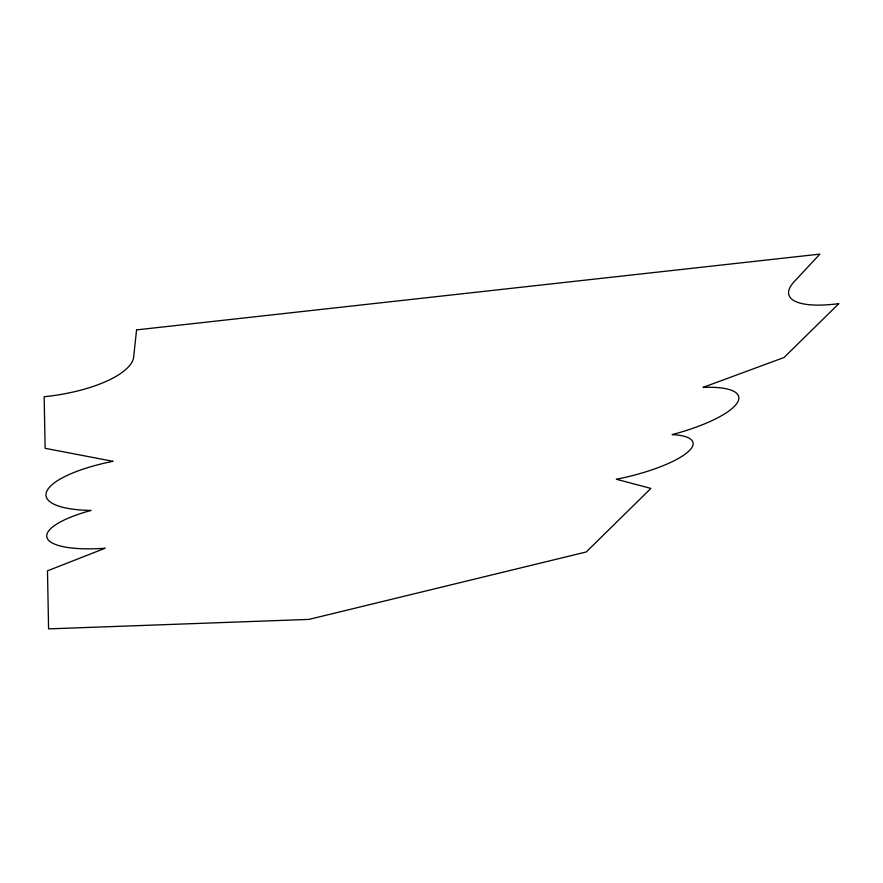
<?xml version="1.0" encoding="UTF-8"?>
<svg xmlns="http://www.w3.org/2000/svg" width="883" height="883" viewBox="0 0 883 883"><rect width="100%" height="100%" fill="white"/><g stroke="black" fill="none" stroke-linecap="round" stroke-linejoin="round"><path stroke-width="1.32" d="M136.567 329.889L133.543 358.079A87.881 31.015 -7.3 0 1 44.15 396.732L45.132 448.321L113.057 461.323A84.271 24.382 -8.6 0 0 46.777 491.257A84.271 24.382 -8.6 0 0 91.048 510.429A78.377 21.037 -8.7 0 0 47.108 537.924A78.377 21.037 -8.7 0 0 105.088 548.244L47.483 570.837L48.587 628.884L308.94 619.402L586.257 551.963L650.881 488.42L616.367 479.259A73.984 18.764 -12.9 0 0 686.731 452.968A73.984 18.764 -12.9 0 0 672.129 434.602A79.58 21.457 -13.5 0 0 737.062 403.101A79.58 21.457 -13.5 0 0 703.011 387.394L784.06 357.494L838.85 303.62A81.998 24.945 -16.2 0 1 795.715 280.054L819.899 254.116L136.567 329.889"/></g></svg>
